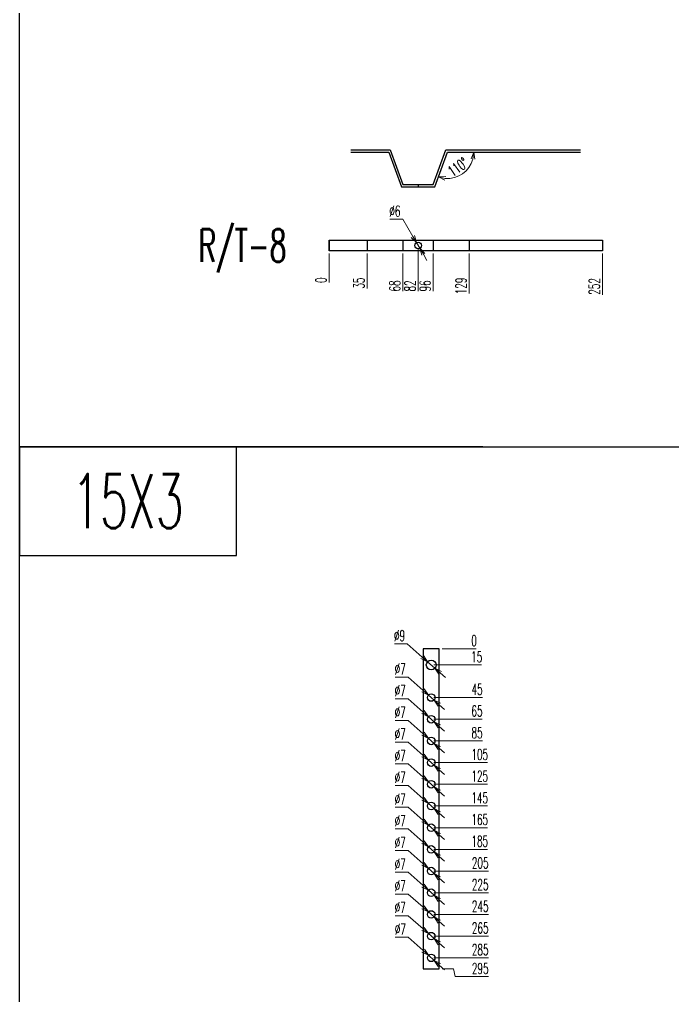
# Model space of a CAD drawing. Header units: millimetres. Extents: x 28713 to 59118, y -54378 to -19615.
# Drawn here: x 37481 to 38083, y -42158 to -41258 of the extents above; entities that cross this region are included whole.
import ezdxf
from ezdxf.enums import TextEntityAlignment as Align

# ---------------------------------------------------------------- set-up
doc = ezdxf.new("R2010")
doc.units = ezdxf.units.MM
doc.header["$LTSCALE"] = 3
doc.layers.add('@.VISIBLE', color=7, linetype='Continuous')
doc.styles.add('Ann_w01', font='romans.shx', dxfattribs={"width": 0.6, "bigfont": 'chineset.shx'})
doc.dimstyles.new('Dim 01_SC05', dxfattribs={"dimscale": 5, "dimtxt": 2, "dimasz": 1.3, "dimexe": 0.5, "dimexo": 0.5, "dimgap": 0.5, "dimtad": 1, "dimtoh": 1, "dimdec": 1, "dimzin": 12, "dimdsep": 46, "dimtxsty": 'Ann_w01', "dimblk": 'OPEN30', "dimcen": 1.5, "dimclrd": 6, "dimclre": 6, "dimclrt": 3, "dimadec": 1, "dimazin": 3, "dimtm": 1e-09, "dimtfac": 1, "dimtdec": 1, "dimtmove": 0, "dimatfit": 3, "dimldrblk": 'OPEN30', "dimfxl": 1, "dimtolj": 1, "dimlwd": 20, "dimlwe": 20, "dimarcsym": 0})

# ---------------------------------------------------------------- blocks, each defined once
blk = doc.blocks.new('*D1143')
at = {"layer": '@.VISIBLE', "color": 6, "lineweight": 20, "transparency": 16777216}
blk.add_line((37766.56, -41473.97), (37766.56, -41500.51), dxfattribs=at)
at = {"layer": 'Defpoints', "color": 0, "transparency": 16777216}
for p in [(37766.56, -41466.47), (37766.56, -41471.47), (37766.56, -41494.01)]:
    blk.add_point(p, dxfattribs=at)
at = {"layer": '@.VISIBLE', "color": 3, "transparency": 16777216, "insert": (37759.06, -41498.51), "char_height": 10, "attachment_point": 5, "rotation": 90, "style": 'Ann_w01'}
blk.add_mtext('\\A1;0', dxfattribs=at)
blk = doc.blocks.new('_Open30')
at = {"color": 0, "linetype": 'ByBlock', "lineweight": -2}
for p, q in [((-1, 0.27), (0, 0)), ((0, 0), (-1, -0.27)), ((0, 0), (-1, 0))]:
    blk.add_line(p, q, dxfattribs=at)
blk = doc.blocks.new('*D1144')
at = {"layer": '@.VISIBLE', "color": 6, "lineweight": 20, "transparency": 16777216}
blk.add_line((37801.56, -41473.97), (37801.56, -41506.09), dxfattribs=at)
at = {"layer": 'Defpoints', "color": 0, "transparency": 16777216}
for p in [(37766.56, -41466.47), (37801.56, -41471.47), (37801.56, -41493.87)]:
    blk.add_point(p, dxfattribs=at)
at = {"layer": '@.VISIBLE', "color": 3, "transparency": 16777216, "insert": (37794.06, -41501.23), "char_height": 10, "attachment_point": 5, "rotation": 90, "style": 'Ann_w01'}
blk.add_mtext('\\A1;35', dxfattribs=at)
blk = doc.blocks.new('*D1145')
at = {"layer": '@.VISIBLE', "color": 6, "lineweight": 20, "transparency": 16777216}
blk.add_line((37834.56, -41473.97), (37834.56, -41508.51), dxfattribs=at)
at = {"layer": 'Defpoints', "color": 0, "transparency": 16777216}
for p in [(37766.56, -41466.47), (37834.56, -41471.47), (37834.56, -41496.59)]:
    blk.add_point(p, dxfattribs=at)
at = {"layer": '@.VISIBLE', "color": 3, "transparency": 16777216, "insert": (37827.06, -41503.8), "char_height": 10, "attachment_point": 5, "rotation": 90, "style": 'Ann_w01'}
blk.add_mtext('\\A1;68', dxfattribs=at)
blk = doc.blocks.new('*D1146')
at = {"layer": '@.VISIBLE', "color": 6, "lineweight": 20, "transparency": 16777216}
blk.add_line((37848.56, -41468.97), (37848.56, -41508.66), dxfattribs=at)
at = {"layer": 'Defpoints', "color": 0, "transparency": 16777216}
for p in [(37766.56, -41466.47), (37848.56, -41466.47), (37848.56, -41496.44)]:
    blk.add_point(p, dxfattribs=at)
at = {"layer": '@.VISIBLE', "color": 3, "transparency": 16777216, "insert": (37841.06, -41503.8), "char_height": 10, "attachment_point": 5, "rotation": 90, "style": 'Ann_w01'}
blk.add_mtext('\\A1;82', dxfattribs=at)
blk = doc.blocks.new('*D1147')
at = {"layer": '@.VISIBLE', "color": 6, "lineweight": 20, "transparency": 16777216}
blk.add_line((37862.56, -41473.97), (37862.56, -41508.66), dxfattribs=at)
at = {"layer": 'Defpoints', "color": 0, "transparency": 16777216}
for p in [(37766.56, -41466.47), (37862.56, -41471.47), (37862.56, -41496.44)]:
    blk.add_point(p, dxfattribs=at)
at = {"layer": '@.VISIBLE', "color": 3, "transparency": 16777216, "insert": (37855.06, -41503.8), "char_height": 10, "attachment_point": 5, "rotation": 90, "style": 'Ann_w01'}
blk.add_mtext('\\A1;96', dxfattribs=at)
blk = doc.blocks.new('*D1148')
at = {"layer": '@.VISIBLE', "color": 6, "lineweight": 20, "transparency": 16777216}
blk.add_line((37895.56, -41473.97), (37895.56, -41510.94), dxfattribs=at)
at = {"layer": 'Defpoints', "color": 0, "transparency": 16777216}
for p in [(37766.56, -41466.47), (37895.56, -41471.47), (37895.56, -41494.16)]:
    blk.add_point(p, dxfattribs=at)
at = {"layer": '@.VISIBLE', "color": 3, "transparency": 16777216, "insert": (37888.06, -41503.8), "char_height": 10, "attachment_point": 5, "rotation": 90, "style": 'Ann_w01'}
blk.add_mtext('\\A1;129', dxfattribs=at)
blk = doc.blocks.new('*D1149')
at = {"layer": '@.VISIBLE', "color": 6, "lineweight": 20, "transparency": 16777216}
blk.add_line((38018.56, -41473.97), (38018.56, -41511.94), dxfattribs=at)
at = {"layer": 'Defpoints', "color": 0, "transparency": 16777216}
for p in [(37766.56, -41466.47), (38018.56, -41471.47), (38018.56, -41494.01)]:
    blk.add_point(p, dxfattribs=at)
at = {"layer": '@.VISIBLE', "color": 3, "transparency": 16777216, "insert": (38011.06, -41504.23), "char_height": 10, "attachment_point": 5, "rotation": 90, "style": 'Ann_w01'}
blk.add_mtext('\\A1;252', dxfattribs=at)
blk = doc.blocks.new('*D1150')
at = {"layer": '@.VISIBLE', "color": 6, "lineweight": 20, "transparency": 16777216}
for p, q in [((37822.42, -41442.34), (37834.35, -41442.34)), ((37834.35, -41442.34), (37843.73, -41458.28)), ((37850.08, -41469.06), (37847.03, -41463.88)), ((37853.38, -41474.66), (37856.67, -41480.26))]:
    blk.add_line(p, q, dxfattribs=at)
at = {"layer": 'Defpoints', "color": 0, "transparency": 16777216}
for p in [(37847.03, -41463.88), (37850.08, -41469.06)]:
    blk.add_point(p, dxfattribs=at)
at = {"layer": '@.VISIBLE', "color": 6, "lineweight": 20, "transparency": 16777216, "xscale": 6.5, "yscale": 6.5, "zscale": 6.5}
for p, rotation in [((37847.03, -41463.88), 300.4907048206251), ((37850.08, -41469.06), 120.4907048206251)]:
    blk.add_blockref('_Open30', p, dxfattribs=dict(at, rotation=rotation))
at = {"layer": '@.VISIBLE', "color": 3, "transparency": 16777216, "insert": (37827.13, -41434.84), "char_height": 10, "attachment_point": 5, "style": 'Ann_w01'}
blk.add_mtext('\\A1;∅6', dxfattribs=at)
blk = doc.blocks.new('*D1222')
at = {"color": 6, "lineweight": 20, "transparency": 16777216}
for p, q in [((37870.62, -42133.27), (37881.12, -42133.27)), ((37881.12, -42133.27), (37882.62, -42140.57)), ((37882.62, -42140.57), (37913.54, -42140.57))]:
    blk.add_line(p, q, dxfattribs=at)
at = {"layer": 'Defpoints', "color": 0, "transparency": 16777216}
for p in [(37860.62, -41838.27), (37868.12, -42133.27), (37895.62, -42140.57)]:
    blk.add_point(p, dxfattribs=at)
at = {"color": 3, "transparency": 16777216, "insert": (37905.83, -42133.07), "char_height": 10, "attachment_point": 5, "style": 'Ann_w01'}
blk.add_mtext('\\A1;295', dxfattribs=at)
blk = doc.blocks.new('*D1224')
at = {"color": 6, "lineweight": 20, "transparency": 16777216}
blk.add_line((37863.12, -42103.27), (37913.54, -42103.27), dxfattribs=at)
at = {"layer": 'Defpoints', "color": 0, "transparency": 16777216}
for p in [(37860.62, -41838.27), (37860.62, -42103.27), (37895.62, -42103.27)]:
    blk.add_point(p, dxfattribs=at)
at = {"color": 3, "transparency": 16777216, "insert": (37905.83, -42095.77), "char_height": 10, "attachment_point": 5, "style": 'Ann_w01'}
blk.add_mtext('\\A1;265', dxfattribs=at)
blk = doc.blocks.new('*D1225')
at = {"color": 6, "lineweight": 20, "transparency": 16777216}
blk.add_line((37863.12, -42083.27), (37913.54, -42083.27), dxfattribs=at)
at = {"layer": 'Defpoints', "color": 0, "transparency": 16777216}
for p in [(37860.62, -41838.27), (37860.62, -42083.27), (37895.62, -42083.27)]:
    blk.add_point(p, dxfattribs=at)
at = {"color": 3, "transparency": 16777216, "insert": (37905.83, -42075.77), "char_height": 10, "attachment_point": 5, "style": 'Ann_w01'}
blk.add_mtext('\\A1;245', dxfattribs=at)
blk = doc.blocks.new('*D1226')
at = {"color": 6, "lineweight": 20, "transparency": 16777216}
blk.add_line((37863.12, -42063.27), (37913.54, -42063.27), dxfattribs=at)
at = {"layer": 'Defpoints', "color": 0, "transparency": 16777216}
for p in [(37860.62, -41838.27), (37860.62, -42063.27), (37895.62, -42063.27)]:
    blk.add_point(p, dxfattribs=at)
at = {"color": 3, "transparency": 16777216, "insert": (37905.83, -42055.77), "char_height": 10, "attachment_point": 5, "style": 'Ann_w01'}
blk.add_mtext('\\A1;225', dxfattribs=at)
blk = doc.blocks.new('*D1227')
at = {"color": 6, "lineweight": 20, "transparency": 16777216}
blk.add_line((37863.12, -42043.27), (37913.54, -42043.27), dxfattribs=at)
at = {"layer": 'Defpoints', "color": 0, "transparency": 16777216}
for p in [(37860.62, -41838.27), (37860.62, -42043.27), (37895.62, -42043.27)]:
    blk.add_point(p, dxfattribs=at)
at = {"color": 3, "transparency": 16777216, "insert": (37905.83, -42035.77), "char_height": 10, "attachment_point": 5, "style": 'Ann_w01'}
blk.add_mtext('\\A1;205', dxfattribs=at)
blk = doc.blocks.new('*D1228')
at = {"color": 6, "lineweight": 20, "transparency": 16777216}
blk.add_line((37863.12, -42023.27), (37912.69, -42023.27), dxfattribs=at)
at = {"layer": 'Defpoints', "color": 0, "transparency": 16777216}
for p in [(37860.62, -41838.27), (37860.62, -42023.27), (37895.62, -42023.27)]:
    blk.add_point(p, dxfattribs=at)
at = {"color": 3, "transparency": 16777216, "insert": (37905.4, -42015.77), "char_height": 10, "attachment_point": 5, "style": 'Ann_w01'}
blk.add_mtext('\\A1;185', dxfattribs=at)
blk = doc.blocks.new('*D1229')
at = {"color": 6, "lineweight": 20, "transparency": 16777216}
blk.add_line((37863.12, -42003.27), (37912.69, -42003.27), dxfattribs=at)
at = {"layer": 'Defpoints', "color": 0, "transparency": 16777216}
for p in [(37860.62, -41838.27), (37860.62, -42003.27), (37895.62, -42003.27)]:
    blk.add_point(p, dxfattribs=at)
at = {"color": 3, "transparency": 16777216, "insert": (37905.4, -41995.77), "char_height": 10, "attachment_point": 5, "style": 'Ann_w01'}
blk.add_mtext('\\A1;165', dxfattribs=at)
blk = doc.blocks.new('*D1230')
at = {"color": 6, "lineweight": 20, "transparency": 16777216}
blk.add_line((37863.12, -41983.27), (37912.69, -41983.27), dxfattribs=at)
at = {"layer": 'Defpoints', "color": 0, "transparency": 16777216}
for p in [(37860.62, -41838.27), (37860.62, -41983.27), (37895.62, -41983.27)]:
    blk.add_point(p, dxfattribs=at)
at = {"color": 3, "transparency": 16777216, "insert": (37905.4, -41975.77), "char_height": 10, "attachment_point": 5, "style": 'Ann_w01'}
blk.add_mtext('\\A1;145', dxfattribs=at)
blk = doc.blocks.new('*D1231')
at = {"color": 6, "lineweight": 20, "transparency": 16777216}
blk.add_line((37863.12, -41963.27), (37912.69, -41963.27), dxfattribs=at)
at = {"layer": 'Defpoints', "color": 0, "transparency": 16777216}
for p in [(37860.62, -41838.27), (37860.62, -41963.27), (37895.62, -41963.27)]:
    blk.add_point(p, dxfattribs=at)
at = {"color": 3, "transparency": 16777216, "insert": (37905.4, -41955.77), "char_height": 10, "attachment_point": 5, "style": 'Ann_w01'}
blk.add_mtext('\\A1;125', dxfattribs=at)
blk = doc.blocks.new('*D1232')
at = {"color": 6, "lineweight": 20, "transparency": 16777216}
blk.add_line((37863.12, -41943.27), (37912.69, -41943.27), dxfattribs=at)
at = {"layer": 'Defpoints', "color": 0, "transparency": 16777216}
for p in [(37860.62, -41838.27), (37860.62, -41943.27), (37895.62, -41943.27)]:
    blk.add_point(p, dxfattribs=at)
at = {"color": 3, "transparency": 16777216, "insert": (37905.4, -41935.77), "char_height": 10, "attachment_point": 5, "style": 'Ann_w01'}
blk.add_mtext('\\A1;105', dxfattribs=at)
blk = doc.blocks.new('*D1233')
at = {"color": 6, "lineweight": 20, "transparency": 16777216}
blk.add_line((37863.12, -41923.27), (37907.83, -41923.27), dxfattribs=at)
at = {"layer": 'Defpoints', "color": 0, "transparency": 16777216}
for p in [(37860.62, -41838.27), (37860.62, -41923.27), (37895.62, -41923.27)]:
    blk.add_point(p, dxfattribs=at)
at = {"color": 3, "transparency": 16777216, "insert": (37902.97, -41915.77), "char_height": 10, "attachment_point": 5, "style": 'Ann_w01'}
blk.add_mtext('\\A1;85', dxfattribs=at)
blk = doc.blocks.new('*D1216')
at = {"color": 6, "lineweight": 20, "transparency": 16777216}
blk.add_line((37863.12, -41903.27), (37907.54, -41903.27), dxfattribs=at)
at = {"layer": 'Defpoints', "color": 0, "transparency": 16777216}
for p in [(37860.62, -41838.27), (37860.62, -41903.27), (37895.62, -41903.27)]:
    blk.add_point(p, dxfattribs=at)
at = {"color": 3, "transparency": 16777216, "insert": (37902.83, -41895.77), "char_height": 10, "attachment_point": 5, "style": 'Ann_w01'}
blk.add_mtext('\\A1;65', dxfattribs=at)
blk = doc.blocks.new('*D1217')
at = {"color": 6, "lineweight": 20, "transparency": 16777216}
blk.add_line((37863.12, -41883.27), (37907.83, -41883.27), dxfattribs=at)
at = {"layer": 'Defpoints', "color": 0, "transparency": 16777216}
for p in [(37860.62, -41838.27), (37860.62, -41883.27), (37895.62, -41883.27)]:
    blk.add_point(p, dxfattribs=at)
at = {"color": 3, "transparency": 16777216, "insert": (37902.97, -41875.77), "char_height": 10, "attachment_point": 5, "style": 'Ann_w01'}
blk.add_mtext('\\A1;45', dxfattribs=at)
blk = doc.blocks.new('*D1218')
at = {"color": 6, "lineweight": 20, "transparency": 16777216}
blk.add_line((37863.12, -41853.27), (37906.97, -41853.27), dxfattribs=at)
at = {"layer": 'Defpoints', "color": 0, "transparency": 16777216}
for p in [(37860.62, -41838.27), (37860.62, -41853.27), (37895.62, -41853.27)]:
    blk.add_point(p, dxfattribs=at)
at = {"color": 3, "transparency": 16777216, "insert": (37902.54, -41845.77), "char_height": 10, "attachment_point": 5, "style": 'Ann_w01'}
blk.add_mtext('\\A1;15', dxfattribs=at)
blk = doc.blocks.new('*D1219')
at = {"color": 6, "lineweight": 20, "transparency": 16777216}
blk.add_line((37870.62, -41838.27), (37902.12, -41838.27), dxfattribs=at)
at = {"layer": 'Defpoints', "color": 0, "transparency": 16777216}
for p in [(37860.62, -41838.27), (37868.12, -41838.27), (37895.62, -41838.27)]:
    blk.add_point(p, dxfattribs=at)
at = {"color": 3, "transparency": 16777216, "insert": (37900.12, -41830.77), "char_height": 10, "attachment_point": 5, "style": 'Ann_w01'}
blk.add_mtext('\\A1;0', dxfattribs=at)
blk = doc.blocks.new('*D1220')
at = {"color": 6, "lineweight": 20, "transparency": 16777216}
for p, q in [((37826.86, -41833.76), (37838.5, -41833.76)), ((37838.5, -41833.76), (37852.37, -41845.99)), ((37864, -41856.24), (37857.25, -41850.29)), ((37868.87, -41860.54), (37873.75, -41864.84))]:
    blk.add_line(p, q, dxfattribs=at)
at = {"layer": 'Defpoints', "color": 0, "transparency": 16777216}
for p in [(37857.25, -41850.29), (37864, -41856.24)]:
    blk.add_point(p, dxfattribs=at)
at = {"color": 6, "lineweight": 20, "transparency": 16777216, "xscale": 6.5, "yscale": 6.5, "zscale": 6.5}
for p, rotation in [((37857.25, -41850.29), 318.5898840088699), ((37864, -41856.24), 138.5898840088699)]:
    blk.add_blockref('_Open30', p, dxfattribs=dict(at, rotation=rotation))
at = {"color": 3, "transparency": 16777216, "insert": (37831.43, -41826.26), "char_height": 10, "attachment_point": 5, "style": 'Ann_w01'}
blk.add_mtext('\\A1;∅9', dxfattribs=at)
blk = doc.blocks.new('*D1221')
at = {"color": 6, "lineweight": 20, "transparency": 16777216}
for p, q in [((37827.32, -41864.42), (37839.25, -41864.42)), ((37839.25, -41864.42), (37853.12, -41876.65)), ((37863.25, -41885.58), (37858, -41880.95)), ((37868.12, -41889.88), (37873, -41894.18))]:
    blk.add_line(p, q, dxfattribs=at)
at = {"layer": 'Defpoints', "color": 0, "transparency": 16777216}
for p in [(37858, -41880.95), (37863.25, -41885.58)]:
    blk.add_point(p, dxfattribs=at)
at = {"color": 6, "lineweight": 20, "transparency": 16777216, "xscale": 6.5, "yscale": 6.5, "zscale": 6.5}
for p, rotation in [((37858, -41880.95), 318.5898840091086), ((37863.25, -41885.58), 138.5898840091086)]:
    blk.add_blockref('_Open30', p, dxfattribs=dict(at, rotation=rotation))
at = {"color": 3, "transparency": 16777216, "insert": (37832.03, -41856.92), "char_height": 10, "attachment_point": 5, "style": 'Ann_w01'}
blk.add_mtext('\\A1;∅7', dxfattribs=at)
blk = doc.blocks.new('*D1177')
at = {"color": 6, "lineweight": 20, "transparency": 16777216}
for p, q in [((37827.32, -41884.42), (37839.25, -41884.42)), ((37839.25, -41884.42), (37853.12, -41896.65)), ((37863.25, -41905.58), (37858, -41900.95)), ((37868.12, -41909.88), (37873, -41914.18))]:
    blk.add_line(p, q, dxfattribs=at)
at = {"layer": 'Defpoints', "color": 0, "transparency": 16777216}
for p in [(37858, -41900.95), (37863.25, -41905.58)]:
    blk.add_point(p, dxfattribs=at)
at = {"color": 6, "lineweight": 20, "transparency": 16777216, "xscale": 6.5, "yscale": 6.5, "zscale": 6.5}
for p, rotation in [((37858, -41900.95), 318.589884008817), ((37863.25, -41905.58), 138.5898840088171)]:
    blk.add_blockref('_Open30', p, dxfattribs=dict(at, rotation=rotation))
at = {"color": 3, "transparency": 16777216, "insert": (37832.03, -41876.92), "char_height": 10, "attachment_point": 5, "style": 'Ann_w01'}
blk.add_mtext('\\A1;∅7', dxfattribs=at)
blk = doc.blocks.new('*D1178')
at = {"color": 6, "lineweight": 20, "transparency": 16777216}
for p, q in [((37827.32, -41904.42), (37839.25, -41904.42)), ((37839.25, -41904.42), (37853.12, -41916.65)), ((37863.25, -41925.58), (37858, -41920.95)), ((37868.12, -41929.88), (37873, -41934.18))]:
    blk.add_line(p, q, dxfattribs=at)
at = {"layer": 'Defpoints', "color": 0, "transparency": 16777216}
for p in [(37858, -41920.95), (37863.25, -41925.58)]:
    blk.add_point(p, dxfattribs=at)
at = {"color": 6, "lineweight": 20, "transparency": 16777216, "xscale": 6.5, "yscale": 6.5, "zscale": 6.5}
for p, rotation in [((37858, -41920.95), 318.5898840086173), ((37863.25, -41925.58), 138.5898840086173)]:
    blk.add_blockref('_Open30', p, dxfattribs=dict(at, rotation=rotation))
at = {"color": 3, "transparency": 16777216, "insert": (37832.03, -41896.92), "char_height": 10, "attachment_point": 5, "style": 'Ann_w01'}
blk.add_mtext('\\A1;∅7', dxfattribs=at)
blk = doc.blocks.new('*D1179')
at = {"color": 6, "lineweight": 20, "transparency": 16777216}
for p, q in [((37827.32, -41924.42), (37839.25, -41924.42)), ((37839.25, -41924.42), (37853.12, -41936.65)), ((37863.25, -41945.58), (37858, -41940.95)), ((37868.12, -41949.88), (37873, -41954.18))]:
    blk.add_line(p, q, dxfattribs=at)
at = {"layer": 'Defpoints', "color": 0, "transparency": 16777216}
for p in [(37858, -41940.95), (37863.25, -41945.58)]:
    blk.add_point(p, dxfattribs=at)
at = {"color": 6, "lineweight": 20, "transparency": 16777216, "xscale": 6.5, "yscale": 6.5, "zscale": 6.5}
for p, rotation in [((37858, -41940.95), 318.5898840086989), ((37863.25, -41945.58), 138.5898840086989)]:
    blk.add_blockref('_Open30', p, dxfattribs=dict(at, rotation=rotation))
at = {"color": 3, "transparency": 16777216, "insert": (37832.03, -41916.92), "char_height": 10, "attachment_point": 5, "style": 'Ann_w01'}
blk.add_mtext('\\A1;∅7', dxfattribs=at)
blk = doc.blocks.new('*D1180')
at = {"color": 6, "lineweight": 20, "transparency": 16777216}
for p, q in [((37827.32, -41944.42), (37839.25, -41944.42)), ((37839.25, -41944.42), (37853.12, -41956.65)), ((37863.25, -41965.58), (37858, -41960.95)), ((37868.12, -41969.88), (37873, -41974.18))]:
    blk.add_line(p, q, dxfattribs=at)
at = {"layer": 'Defpoints', "color": 0, "transparency": 16777216}
for p in [(37858, -41960.95), (37863.25, -41965.58)]:
    blk.add_point(p, dxfattribs=at)
at = {"color": 6, "lineweight": 20, "transparency": 16777216, "xscale": 6.5, "yscale": 6.5, "zscale": 6.5}
for p, rotation in [((37858, -41960.95), 318.589884008817), ((37863.25, -41965.58), 138.5898840088171)]:
    blk.add_blockref('_Open30', p, dxfattribs=dict(at, rotation=rotation))
at = {"color": 3, "transparency": 16777216, "insert": (37832.03, -41936.92), "char_height": 10, "attachment_point": 5, "style": 'Ann_w01'}
blk.add_mtext('\\A1;∅7', dxfattribs=at)
blk = doc.blocks.new('*D1181')
at = {"color": 6, "lineweight": 20, "transparency": 16777216}
for p, q in [((37827.32, -41964.42), (37839.25, -41964.42)), ((37839.25, -41964.42), (37853.12, -41976.65)), ((37863.25, -41985.58), (37858, -41980.95)), ((37868.12, -41989.88), (37873, -41994.18))]:
    blk.add_line(p, q, dxfattribs=at)
at = {"layer": 'Defpoints', "color": 0, "transparency": 16777216}
for p in [(37858, -41980.95), (37863.25, -41985.58)]:
    blk.add_point(p, dxfattribs=at)
at = {"color": 6, "lineweight": 20, "transparency": 16777216, "xscale": 6.5, "yscale": 6.5, "zscale": 6.5}
for p, rotation in [((37858, -41980.95), 318.5898840088564), ((37863.25, -41985.58), 138.5898840088564)]:
    blk.add_blockref('_Open30', p, dxfattribs=dict(at, rotation=rotation))
at = {"color": 3, "transparency": 16777216, "insert": (37832.03, -41956.92), "char_height": 10, "attachment_point": 5, "style": 'Ann_w01'}
blk.add_mtext('\\A1;∅7', dxfattribs=at)
blk = doc.blocks.new('*D1182')
at = {"color": 6, "lineweight": 20, "transparency": 16777216}
for p, q in [((37827.32, -41984.42), (37839.25, -41984.42)), ((37839.25, -41984.42), (37853.12, -41996.65)), ((37863.25, -42005.58), (37858, -42000.95)), ((37868.12, -42009.88), (37873, -42014.18))]:
    blk.add_line(p, q, dxfattribs=at)
at = {"layer": 'Defpoints', "color": 0, "transparency": 16777216}
for p in [(37858, -42000.95), (37863.25, -42005.58)]:
    blk.add_point(p, dxfattribs=at)
at = {"color": 6, "lineweight": 20, "transparency": 16777216, "xscale": 6.5, "yscale": 6.5, "zscale": 6.5}
for p, rotation in [((37858, -42000.95), 318.5898840089799), ((37863.25, -42005.58), 138.5898840089799)]:
    blk.add_blockref('_Open30', p, dxfattribs=dict(at, rotation=rotation))
at = {"color": 3, "transparency": 16777216, "insert": (37832.03, -41976.92), "char_height": 10, "attachment_point": 5, "style": 'Ann_w01'}
blk.add_mtext('\\A1;∅7', dxfattribs=at)
blk = doc.blocks.new('*D1183')
at = {"color": 6, "lineweight": 20, "transparency": 16777216}
for p, q in [((37827.32, -42004.42), (37839.25, -42004.42)), ((37839.25, -42004.42), (37853.12, -42016.65)), ((37863.25, -42025.58), (37858, -42020.95)), ((37868.12, -42029.88), (37873, -42034.18))]:
    blk.add_line(p, q, dxfattribs=at)
at = {"layer": 'Defpoints', "color": 0, "transparency": 16777216}
for p in [(37858, -42020.95), (37863.25, -42025.58)]:
    blk.add_point(p, dxfattribs=at)
at = {"color": 6, "lineweight": 20, "transparency": 16777216, "xscale": 6.5, "yscale": 6.5, "zscale": 6.5}
for p, rotation in [((37858, -42020.95), 318.589884009064), ((37863.25, -42025.58), 138.589884009064)]:
    blk.add_blockref('_Open30', p, dxfattribs=dict(at, rotation=rotation))
at = {"color": 3, "transparency": 16777216, "insert": (37832.03, -41996.92), "char_height": 10, "attachment_point": 5, "style": 'Ann_w01'}
blk.add_mtext('\\A1;∅7', dxfattribs=at)
blk = doc.blocks.new('*D1184')
at = {"color": 6, "lineweight": 20, "transparency": 16777216}
for p, q in [((37827.32, -42024.42), (37839.25, -42024.42)), ((37839.25, -42024.42), (37853.12, -42036.65)), ((37863.25, -42045.58), (37858, -42040.95)), ((37868.12, -42049.88), (37873, -42054.18))]:
    blk.add_line(p, q, dxfattribs=at)
at = {"layer": 'Defpoints', "color": 0, "transparency": 16777216}
for p in [(37858, -42040.95), (37863.25, -42045.58)]:
    blk.add_point(p, dxfattribs=at)
at = {"color": 6, "lineweight": 20, "transparency": 16777216, "xscale": 6.5, "yscale": 6.5, "zscale": 6.5}
for p, rotation in [((37858, -42040.95), 318.5898840088118), ((37863.25, -42045.58), 138.5898840088118)]:
    blk.add_blockref('_Open30', p, dxfattribs=dict(at, rotation=rotation))
at = {"color": 3, "transparency": 16777216, "insert": (37832.03, -42016.92), "char_height": 10, "attachment_point": 5, "style": 'Ann_w01'}
blk.add_mtext('\\A1;∅7', dxfattribs=at)
blk = doc.blocks.new('*D1185')
at = {"color": 6, "lineweight": 20, "transparency": 16777216}
for p, q in [((37827.32, -42044.42), (37839.25, -42044.42)), ((37839.25, -42044.42), (37853.12, -42056.65)), ((37863.25, -42065.58), (37858, -42060.95)), ((37868.12, -42069.88), (37873, -42074.18))]:
    blk.add_line(p, q, dxfattribs=at)
at = {"layer": 'Defpoints', "color": 0, "transparency": 16777216}
for p in [(37858, -42060.95), (37863.25, -42065.58)]:
    blk.add_point(p, dxfattribs=at)
at = {"color": 6, "lineweight": 20, "transparency": 16777216, "xscale": 6.5, "yscale": 6.5, "zscale": 6.5}
for p, rotation in [((37858, -42060.95), 318.5898840089117), ((37863.25, -42065.58), 138.5898840089117)]:
    blk.add_blockref('_Open30', p, dxfattribs=dict(at, rotation=rotation))
at = {"color": 3, "transparency": 16777216, "insert": (37832.03, -42036.92), "char_height": 10, "attachment_point": 5, "style": 'Ann_w01'}
blk.add_mtext('\\A1;∅7', dxfattribs=at)
blk = doc.blocks.new('*D1186')
at = {"color": 6, "lineweight": 20, "transparency": 16777216}
for p, q in [((37827.32, -42064.42), (37839.25, -42064.42)), ((37839.25, -42064.42), (37853.12, -42076.65)), ((37863.25, -42085.58), (37858, -42080.95)), ((37868.12, -42089.88), (37873, -42094.18))]:
    blk.add_line(p, q, dxfattribs=at)
at = {"layer": 'Defpoints', "color": 0, "transparency": 16777216}
for p in [(37858, -42080.95), (37863.25, -42085.58)]:
    blk.add_point(p, dxfattribs=at)
at = {"color": 6, "lineweight": 20, "transparency": 16777216, "xscale": 6.5, "yscale": 6.5, "zscale": 6.5}
for p, rotation in [((37858, -42080.95), 318.5898840090745), ((37863.25, -42085.58), 138.5898840090745)]:
    blk.add_blockref('_Open30', p, dxfattribs=dict(at, rotation=rotation))
at = {"color": 3, "transparency": 16777216, "insert": (37832.03, -42056.92), "char_height": 10, "attachment_point": 5, "style": 'Ann_w01'}
blk.add_mtext('\\A1;∅7', dxfattribs=at)
blk = doc.blocks.new('*D1187')
at = {"color": 6, "lineweight": 20, "transparency": 16777216}
for p, q in [((37827.32, -42084.42), (37839.25, -42084.42)), ((37839.25, -42084.42), (37853.12, -42096.65)), ((37863.25, -42105.58), (37858, -42100.95)), ((37868.12, -42109.88), (37873, -42114.18))]:
    blk.add_line(p, q, dxfattribs=at)
at = {"layer": 'Defpoints', "color": 0, "transparency": 16777216}
for p in [(37858, -42100.95), (37863.25, -42105.58)]:
    blk.add_point(p, dxfattribs=at)
at = {"color": 6, "lineweight": 20, "transparency": 16777216, "xscale": 6.5, "yscale": 6.5, "zscale": 6.5}
for p, rotation in [((37858, -42100.95), 318.5898840088118), ((37863.25, -42105.58), 138.5898840088118)]:
    blk.add_blockref('_Open30', p, dxfattribs=dict(at, rotation=rotation))
at = {"color": 3, "transparency": 16777216, "insert": (37832.03, -42076.92), "char_height": 10, "attachment_point": 5, "style": 'Ann_w01'}
blk.add_mtext('\\A1;∅7', dxfattribs=at)
blk = doc.blocks.new('*D1239')
at = {"color": 6, "lineweight": 20, "transparency": 16777216}
for p, q in [((37827.43, -42104.29), (37839.36, -42104.29)), ((37839.36, -42104.29), (37853.16, -42116.61)), ((37863.23, -42125.6), (37858.01, -42120.94)), ((37868.08, -42129.93), (37872.93, -42134.26))]:
    blk.add_line(p, q, dxfattribs=at)
at = {"layer": 'Defpoints', "color": 0, "transparency": 16777216}
for p in [(37858.01, -42120.94), (37863.23, -42125.6)]:
    blk.add_point(p, dxfattribs=at)
at = {"color": 6, "lineweight": 20, "transparency": 16777216, "xscale": 6.5, "yscale": 6.5, "zscale": 6.5}
for p, rotation in [((37858.01, -42120.94), 318.2439470058015), ((37863.23, -42125.6), 138.2439470058015)]:
    blk.add_blockref('_Open30', p, dxfattribs=dict(at, rotation=rotation))
at = {"color": 3, "transparency": 16777216, "insert": (37832.15, -42096.79), "char_height": 10, "attachment_point": 5, "style": 'Ann_w01'}
blk.add_mtext('\\A1;∅7', dxfattribs=at)
blk = doc.blocks.new('*D1240')
at = {"color": 6, "lineweight": 20, "transparency": 16777216}
blk.add_line((37863.12, -42123.27), (37913.54, -42123.27), dxfattribs=at)
at = {"layer": 'Defpoints', "color": 0, "transparency": 16777216}
for p in [(37860.62, -41838.27), (37860.62, -42123.27), (37895.62, -42123.27)]:
    blk.add_point(p, dxfattribs=at)
at = {"color": 3, "transparency": 16777216, "insert": (37905.83, -42115.77), "char_height": 10, "attachment_point": 5, "style": 'Ann_w01'}
blk.add_mtext('\\A1;285', dxfattribs=at)
blk = doc.blocks.new('*D1241')
at = {"color": 6, "lineweight": 20, "transparency": 16777216}
blk.add_line((37870.62, -41838.27), (37902.12, -41838.27), dxfattribs=at)
at = {"layer": 'Defpoints', "color": 0, "transparency": 16777216}
for p in [(37860.62, -41838.27), (37868.12, -41838.27), (37895.62, -41838.27)]:
    blk.add_point(p, dxfattribs=at)
at = {"color": 3, "transparency": 16777216, "insert": (37900.12, -41830.77), "char_height": 10, "attachment_point": 5, "style": 'Ann_w01'}
blk.add_mtext('\\A1;0', dxfattribs=at)
blk = doc.blocks.new('*D1386')
at = {"color": 6, "lineweight": 20, "transparency": 16777216}
blk.add_arc((37875.6, -41380.4), 24.35, 265.34082, 344.65918, dxfattribs=at)
at = {"layer": 'Defpoints', "color": 0, "transparency": 16777216}
for p in [(37875.6, -41380.4), (37875.6, -41380.4), (37998.46, -41380.4), (37882.59, -41403.72), (37863.96, -41412.4)]:
    blk.add_point(p, dxfattribs=at)
at = {"color": 6, "lineweight": 20, "transparency": 16777216, "xscale": 6.5, "yscale": 6.5, "zscale": 6.5}
for p, rotation in [((37899.95, -41380.4), 82.32958998942199), ((37867.27, -41403.28), 167.6704100105601)]:
    blk.add_blockref('_Open30', p, dxfattribs=dict(at, rotation=rotation))
at = {"color": 3, "transparency": 16777216, "insert": (37885.27, -41394.2), "char_height": 10, "attachment_point": 5, "rotation": 35, "style": 'Ann_w01'}
blk.add_mtext('\\A1;110°', dxfattribs=at)

msp = doc.modelspace()

# ---------------------------------------------------------------- linework, layer by layer
for p, q in [((37908.16, -41652.2), (37480.91, -41652.2)), ((37480.91, -41652.2), (40185.4, -41652.2))]:
    msp.add_line(p, q)
for points in [[(37480.91, -39363.81), (40185.4, -39363.81), (40185.4, -42362.55), (37480.91, -42362.55)], [(37480.91, -41752.2), (37680.91, -41752.2), (37680.91, -41652.2), (37480.91, -41652.2)], [(37853.12, -42133.27), (37868.12, -42133.27), (37868.12, -41838.27), (37853.12, -41838.27)]]:
    msp.add_lwpolyline(points, close=True)
for centre, radius in [((37860.62, -41853.27), 4.5), ((37860.62, -41883.27), 3.5), ((37860.62, -41903.27), 3.5), ((37860.62, -41923.27), 3.5), ((37860.62, -41943.27), 3.5), ((37860.62, -41963.27), 3.5), ((37860.62, -41983.27), 3.5), ((37860.62, -42003.27), 3.5), ((37860.62, -42023.27), 3.5), ((37860.62, -42043.27), 3.5), ((37860.62, -42063.27), 3.5), ((37860.62, -42083.27), 3.5), ((37860.62, -42103.27), 3.5), ((37860.62, -42123.27), 3.5)]:
    msp.add_circle(centre, radius)
at = {"layer": '@.VISIBLE', "color": 1}
for p, q in [((37848.56, -41410.4), (37848.56, -41412.4)), ((37766.56, -41461.47), (37766.56, -41471.47))]:
    msp.add_line(p, q, dxfattribs=at)
for points in [[(37786.46, -41378.4), (37822.91, -41378.4), (37834.56, -41410.4), (37862.56, -41410.4), (37874.2, -41378.4), (37998.46, -41378.4)], [(37786.46, -41380.4), (37821.51, -41380.4), (37833.15, -41412.4), (37863.96, -41412.4), (37875.6, -41380.4), (37998.46, -41380.4)]]:
    msp.add_lwpolyline(points, dxfattribs=at)
for points in [[(37766.56, -41461.47), (37801.56, -41461.47), (37801.56, -41471.47), (37766.56, -41471.47)], [(37766.56, -41461.47), (37834.56, -41461.47), (37834.56, -41471.47), (37766.56, -41471.47)], [(37766.56, -41461.47), (37862.56, -41461.47), (37862.56, -41471.47), (37766.56, -41471.47)], [(37766.56, -41461.47), (37895.56, -41461.47), (37895.56, -41471.47), (37766.56, -41471.47)], [(37766.56, -41461.47), (38018.56, -41461.47), (38018.56, -41471.47), (37766.56, -41471.47)]]:
    msp.add_lwpolyline(points, close=True, dxfattribs=at)
msp.add_circle((37848.56, -41466.47), 3, dxfattribs=at)

# ---------------------------------------------------------------- texts
at = {"style": 'Ann_w01', "width": 0.6}
msp.add_text('R/T-8', height=30, dxfattribs=at).set_placement((37686.56, -41466.47), align=Align.MIDDLE_CENTER)
at = {"color": 1, "style": 'Ann_w01', "width": 0.6}
msp.add_text('15X3', height=50, dxfattribs=at).set_placement((37580.91, -41702.2), align=Align.MIDDLE_CENTER)

# ---------------------------------------------------------------- dimensions: what is measured, and where the dimension line sits
dim = msp.add_angular_dim_2l(base=(37882.59, -41403.72), line1=((37875.6, -41380.4), (37998.46, -41380.4)), line2=((37863.96, -41412.4), (37875.6, -41380.4)), dimstyle='Dim 01_SC05')
dim.commit()
dim.dimension.update_dxf_attribs({"geometry": '*D1386', "text_midpoint": (37885.27, -41394.2)})
for p1, p2, picture, middle in [((37864, -41856.24), (37857.25, -41850.29), '*D1220', (37831.43, -41833.76)), ((37863.25, -41885.58), (37858, -41880.95), '*D1221', (37832.03, -41864.42)), ((37863.25, -41905.58), (37858, -41900.95), '*D1177', (37832.03, -41884.42)), ((37863.25, -41925.58), (37858, -41920.95), '*D1178', (37832.03, -41904.42)), ((37863.25, -41945.58), (37858, -41940.95), '*D1179', (37832.03, -41924.42)), ((37863.25, -41965.58), (37858, -41960.95), '*D1180', (37832.03, -41944.42)), ((37863.25, -41985.58), (37858, -41980.95), '*D1181', (37832.03, -41964.42)), ((37863.25, -42005.58), (37858, -42000.95), '*D1182', (37832.03, -41984.42)), ((37863.25, -42025.58), (37858, -42020.95), '*D1183', (37832.03, -42004.42)), ((37863.25, -42045.58), (37858, -42040.95), '*D1184', (37832.03, -42024.42)), ((37863.25, -42065.58), (37858, -42060.95), '*D1185', (37832.03, -42044.42)), ((37863.25, -42085.58), (37858, -42080.95), '*D1186', (37832.03, -42064.42)), ((37863.25, -42105.58), (37858, -42100.95), '*D1187', (37832.03, -42084.42)), ((37863.23, -42125.6), (37858.01, -42120.94), '*D1239', (37832.15, -42104.29))]:
    dim = msp.add_diameter_dim_2p(p1=p1, p2=p2, dimstyle='Dim 01_SC05')
    dim.commit()
    dim.dimension.update_dxf_attribs({"geometry": picture, "text_midpoint": middle, "dimtype": 163})
for feature_location, offset, origin, picture, middle in [((37868.12384528, -41838.2684885), (27.49214391, 0), (37860.62384528, -41838.2684885), '*D1219', (37900.11598919, -41830.7684885)), ((37868.12384528, -41838.2684885), (27.49214391, 0), (37860.62384528, -41838.2684885), '*D1241', (37900.11598919, -41830.7684885)), ((37868.12, -42133.27), (27.49, -7.3), (37860.62, -41838.27), '*D1222', (37905.83, -42133.07)), ((37860.62, -42103.27), (34.99, 0), (37860.62, -41838.27), '*D1224', (37905.83, -42095.77)), ((37860.62, -42083.27), (34.99, 0), (37860.62, -41838.27), '*D1225', (37905.83, -42075.77)), ((37860.62, -42063.27), (34.99, 0), (37860.62, -41838.27), '*D1226', (37905.83, -42055.77)), ((37860.62, -42043.27), (34.99, 0), (37860.62, -41838.27), '*D1227', (37905.83, -42035.77)), ((37860.62, -42023.27), (34.99, 0), (37860.62, -41838.27), '*D1228', (37905.4, -42015.77)), ((37860.62, -42003.27), (34.99, 0), (37860.62, -41838.27), '*D1229', (37905.4, -41995.77)), ((37860.62, -41983.27), (34.99, 0), (37860.62, -41838.27), '*D1230', (37905.4, -41975.77)), ((37860.62, -41963.27), (34.99, 0), (37860.62, -41838.27), '*D1231', (37905.4, -41955.77)), ((37860.62, -41943.27), (34.99, 0), (37860.62, -41838.27), '*D1232', (37905.4, -41935.77)), ((37860.62, -41923.27), (34.99, 0), (37860.62, -41838.27), '*D1233', (37902.97, -41915.77)), ((37860.62, -41903.27), (34.99, 0), (37860.62, -41838.27), '*D1216', (37902.83, -41895.77)), ((37860.62, -41883.27), (34.99, 0), (37860.62, -41838.27), '*D1217', (37902.97, -41875.77)), ((37860.62, -41853.27), (34.99, 0), (37860.62, -41838.27), '*D1218', (37902.54, -41845.77)), ((37860.62, -42123.27), (34.99, 0), (37860.62, -41838.27), '*D1240', (37905.83, -42115.77))]:
    dim = msp.add_ordinate_dim(feature_location=feature_location, offset=offset, dtype=0, origin=origin, dimstyle='Dim 01_SC05')
    dim.commit()
    dim.dimension.update_dxf_attribs({"geometry": picture, "text_midpoint": middle})
at = {"layer": '@.VISIBLE', "color": 1}
dim = msp.add_diameter_dim_2p(p1=(37850.08, -41469.06), p2=(37847.03, -41463.88), dimstyle='Dim 01_SC05', dxfattribs=at)
dim.commit()
dim.dimension.update_dxf_attribs({"geometry": '*D1150', "text_midpoint": (37827.13, -41442.34), "dimtype": 163})
for feature_location, offset, origin, picture, middle in [((37766.55507185, -41471.46994979), (0, -22.54416743), (37766.55507185, -41466.46994979), '*D1143', (37759.05507185, -41498.51411723)), ((37801.56, -41471.47), (0, -22.4), (37766.56, -41466.47), '*D1144', (37794.06, -41501.23)), ((37834.56, -41471.47), (0, -25.12), (37766.56, -41466.47), '*D1145', (37827.06, -41503.8)), ((37848.56, -41466.47), (0, -29.97), (37766.56, -41466.47), '*D1146', (37841.06, -41503.8)), ((37862.56, -41471.47), (0, -24.97), (37766.56, -41466.47), '*D1147', (37855.06, -41503.8)), ((37895.56, -41471.47), (0, -22.69), (37766.56, -41466.47), '*D1148', (37888.06, -41503.8)), ((38018.56, -41471.47), (0, -22.54), (37766.56, -41466.47), '*D1149', (38011.06, -41504.23))]:
    dim = msp.add_ordinate_dim(feature_location=feature_location, offset=offset, dtype=1, origin=origin, dimstyle='Dim 01_SC05', dxfattribs=at)
    dim.commit()
    dim.dimension.update_dxf_attribs({"geometry": picture, "text_midpoint": middle})

doc.saveas('drawing.dxf')
